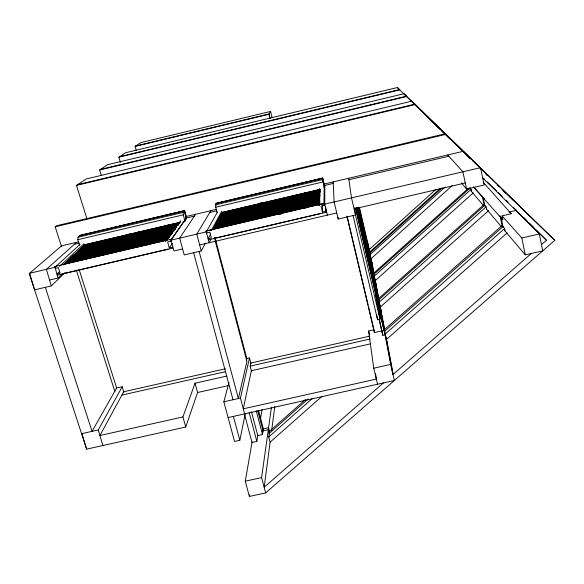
<?xml version="1.0" encoding="UTF-8"?>
<svg xmlns="http://www.w3.org/2000/svg" width="584" height="584" viewBox="0 0 584 584"><rect width="100%" height="100%" fill="white"/><g stroke="black" fill="none" stroke-linecap="round" stroke-linejoin="round"><path stroke-width="0.88" d="M327.398 215.131L324.755 204.144L324.85 185.398M325.733 206.867L325.733 211.291L322.441 212.058L321.017 206.145L324.31 205.378L324.448 186.508M324.215 185.668L324.587 185.449M324.054 204.298L324.215 185.537M319.718 188.274L319.112 205.386L318.922 204.582L323.857 203.495L206.072 231.096L209.152 242.747L210.831 239.535M322.441 212.058L322.565 204.831M215.971 203.371L322.813 178.047L215.971 203.371L216.401 204.999M324.434 188.369L322.492 178.485L216.401 203.509L215.62 204.816L215.744 207.211L217.197 212.751M319.601 204.692A20.878 0.92 76.8 0 0 319.587 204.254L319.587 204.093A20.776 0.912 76.8 0 0 319.616 203.327L319.623 203.166A20.674 0.905 76.8 0 0 319.645 202.407L319.652 202.254A20.571 0.898 76.8 0 0 319.674 201.495L214.919 226.066A20.447 2.927 76.5 0 1 214.459 226.913L214.372 227.088A20.549 2.956 76.5 0 1 213.905 227.95L213.81 228.125A20.652 2.986 76.5 0 1 213.35 228.994L213.255 229.176A20.754 3.015 76.5 0 1 213.007 229.804M319.682 201.341A20.469 0.883 76.8 0 0 319.703 200.597L319.711 200.443A20.367 0.876 76.8 0 0 319.74 200.348M319.74 199.801A20.367 0.876 76.8 0 0 319.733 199.706L216 224.044A20.243 2.869 76.4 0 1 215.554 224.876L215.467 225.052A20.345 2.898 76.4 0 1 215.014 225.891M319.703 204.743L319.711 204.59A20.586 0.898 76.9 0 1 319.689 204.144M79.409 245.156L77.825 239.696L78.088 237.221L79.825 235.695L184.245 211.072L186.391 219.109M305.512 399.463L269.523 431.313L268.749 436.985L270.107 442.139L264.172 487.253L383.433 382.907M271.677 430.226L274.816 406.376M252.106 441.891L245.265 481.187L249.383 496.458L265.676 492.903L261.603 477.602L271.465 407.136M257.34 435.664L262.515 434.518L263.377 428.868L258.508 410.377M249.383 496.458L249.667 494.684M244.572 414.531L252.011 442.453L256.821 441.387L257.77 435.569L251.492 411.866M260.442 419.202L262.048 409.391M229.008 382.432L223.847 401.807L234.549 441.467L239.834 440.292L245.28 413.618M251.456 371.154L250.134 366.124L250.813 363.029L369.833 336.128M244.638 413.881L240.433 398.084L249.477 357.941L246.857 358.532L246.287 360.824M49.56 280.013L58.071 278.028L54.786 266.465L54.918 267.341L29.2 273.363L86.622 449.147L185.727 427.028L197.582 392.514L195.027 383.228L226.833 376.052M185.727 427.028L182.916 416.947L195.027 383.228M213.474 229.483L213.379 229.658A20.564 2.978 76.8 0 0 213.24 229.789M214.036 228.432L213.941 228.614A20.462 2.949 76.8 0 0 213.569 229.176M221.723 214.051L221.811 213.897A18.958 2.526 76.7 0 1 222.205 213.153M210.649 234.06L208.108 238.798L211.357 238.038L209.809 232.198L206.561 232.958L206.773 232.585M216.095 223.869A20.148 2.84 76.4 0 0 216.54 223.044L319.769 198.677M216.627 222.876A20.053 2.81 76.4 0 0 217.066 222.059L217.153 221.898A19.951 2.789 76.4 0 0 217.591 221.088L217.679 220.92A19.856 2.759 76.4 0 0 218.109 220.117L218.197 219.956A19.761 2.73 76.4 0 0 218.62 219.161L218.708 219A19.666 2.708 76.4 0 0 219.131 218.212L219.219 218.051A19.579 2.679 76.4 0 0 219.635 217.27L219.723 217.109A19.484 2.657 76.4 0 0 220.139 216.343L220.219 216.182A19.396 2.628 76.4 0 0 220.628 215.416L220.716 215.262A19.301 2.606 76.4 0 0 221.117 214.503L221.205 214.35A19.214 2.584 76.4 0 0 221.606 213.598L221.686 213.445A19.126 2.555 76.4 0 0 222.088 212.7L222.168 212.547A19.038 2.533 76.4 0 0 222.46 212.16M195.611 214.292L179.69 238.119L184.223 254.938L201.254 250.967L205.488 243.097M206.072 231.096L210.992 229.877L211.204 230.673L221.811 211.109M102.886 445.519L98.273 429.948L122.217 386.739L116.194 388.104M206.729 231.096L217.445 212.043M210.846 210.7L196.772 234.118L201.254 250.967M269.72 117.822L268.844 114.289L270.56 111.442L140.78 142.62L135.087 146.409L136.393 150.781M171.178 240.907L167.674 242.053L169.258 247.871L172.316 243.404M184.456 221.883L185.478 220.423M170.623 240.236L186.245 218M182.609 248.945L173.966 250.959L171.032 240.148L186.61 217.912L184.661 210.612L79.395 235.564L184.661 210.612M170.404 239.44L170.908 241.294M166.36 240.55L180.675 220.701M184.967 221.161L183.274 214.846L183.237 212.43L184.245 211.072M78.409 241.871L61.641 245.82L29.594 273.276L34.58 289.825L51.312 285.926L64.846 272.794M58.071 278.028L62.641 273.611M59.546 271.655L56.925 274.144L60.115 273.392L58.415 267.64L55.225 268.392L55.692 267.961M65.7 263.187L65.474 263.391A20.287 5.774 76.6 0 0 64.408 264.399L64.182 264.61A20.389 5.833 76.6 0 0 63.795 264.837M66.977 261.99L66.758 262.194A20.184 5.716 76.6 0 0 65.773 263.07M76.774 252.814L76.57 252.996A19.425 5.292 76.5 0 0 76.307 253.142M77.949 251.711L77.745 251.901A19.338 5.241 76.5 0 0 77.57 251.989M80.066 249.726L80.256 249.543A19.068 5.095 76.4 0 1 80.329 249.441M84.57 245.506L84.76 245.331A18.724 4.913 76.4 0 1 84.957 245.032M63.444 264.837A20.571 5.913 75.9 0 0 64.043 264.129L64.262 263.917A20.469 5.855 75.9 0 0 65.335 262.917L65.554 262.712A20.374 5.796 75.9 0 0 66.62 261.72L66.839 261.515A20.272 5.738 75.9 0 0 67.89 260.53L68.102 260.333A20.17 5.679 75.9 0 0 69.146 259.354L69.357 259.157A20.075 5.628 75.9 0 0 70.387 258.194L70.598 257.997A19.98 5.57 75.9 0 0 71.62 257.04L71.832 256.843A19.885 5.519 75.9 0 0 72.847 255.901L73.051 255.704A19.79 5.46 75.9 0 0 74.051 254.77L74.263 254.58A19.695 5.409 75.9 0 0 75.248 253.646L75.453 253.456A19.601 5.358 75.9 0 0 76.438 252.536L175.266 229.183M76.643 252.354A19.506 5.307 75.9 0 0 77.614 251.441L77.811 251.259A19.418 5.256 75.9 0 0 78.774 250.353L78.979 250.171A19.33 5.212 75.9 0 0 79.928 249.273L80.125 249.091A19.236 5.161 75.9 0 0 81.074 248.207L81.271 248.025A19.148 5.11 75.8 0 0 82.205 247.149L82.402 246.966A19.06 5.066 75.8 0 0 83.329 246.098L83.519 245.922A18.973 5.015 75.8 0 0 84.439 245.061L84.629 244.886A18.885 4.971 75.8 0 0 84.957 244.703M60.459 265.523L83.928 243.762M55.575 266.735L80.059 244.338M436.117 189.216L369.285 249.536L369.76 252.04M440.343 188.355L369.599 252.164L370.066 254.617L445.081 186.989M369.767 253.033L442.132 187.771M452.242 185.559L371.022 258.705L373.811 273.4M468.025 188.596L373.599 273.327L374.147 276.247L471.062 189.355L469.974 188.084L373.796 274.363M76.635 242.287L46.384 269.341L51.312 285.926M473.244 192.873L375.191 280.692L378.688 299.147M378.636 299.986L484.771 205.364M379.067 302.271L486.1 206.911L484.048 204.517L378.396 298.731L381.345 311.995M488.771 210.532L380.206 307.14L384.513 329.858M269.253 433.321L308.148 398.916M384.557 331.332L502.963 226.599M268.749 436.985L312.214 398.573M385.09 334.157L504.605 228.519L502.058 225.548L384.265 329.785L387.433 344.151M270.107 442.146L321.886 396.448M507.197 232.87L386.352 339.545L392.988 374.548L531.374 253.463M541.47 244.63L546.471 240.258L536.294 230.089M265.676 492.903L554.8 240.316L463.389 151.263L323.441 184.201M55.195 226.796L56.56 225.752L445.453 133.736L446.074 134.327L55.195 226.796L61.568 246.784M76.489 185.398L86.133 178.981L411.756 101.178L415.29 104.529L76.489 185.398L86.812 218.467M99.652 169.988L107.617 164.688L403.902 93.739L406.807 96.491L99.652 169.988L101.251 175.2M118.873 157.198L125.56 152.745L397.361 87.542L399.799 89.848L118.873 157.198L120.45 162.41M135.751 145.971L269.049 113.96L270.137 118.384M135.087 146.409L268.844 114.289M119.662 156.673L399.514 89.578M100.587 169.367L406.471 96.17M77.621 184.639L414.874 104.135L470.821 158.87M78.088 237.221L183.237 212.43M215.62 204.816L322.47 179.624M77.825 239.696L183.274 214.846M215.744 207.211L322.901 181.967M185.843 216.584L216.16 209.452M74.343 244.338L79.475 243.134M185.581 218.168L194.406 216.087M209.78 212.474L216.832 210.817M323.558 185.705L333.26 183.42M348.882 179.748L448.855 156.227M186.135 218.153L186.5 218.073L184.551 210.766M259.8 203.057L262.464 202.429M128.013 234.454L129.772 234.038M137.693 232.177L139.452 231.76M167.615 225.132L169.382 224.723M304.249 193.012L306.023 192.596M84.059 244.893L180.536 222.205M221.825 212.503L320.01 189.413M86.395 244.47L179.208 222.643M222.168 212.547L320.068 189.523M84.439 245.061L179.974 222.592M222.088 212.7L320.068 189.661M153.694 229.118L155.461 228.702M163.418 226.833L165.184 226.417M173.141 224.548L174.908 224.132M290.197 197.034L292.839 196.406M299.899 194.749L301.658 194.333M305.184 193.508L307.834 192.881M309.6 192.464L311.36 192.056M113.756 238.644L115.53 238.228M153.563 229.286L155.329 228.87M250.448 206.51L252.215 206.094M314.878 191.362L318.411 190.53M83.519 245.922L179.412 223.373M221.686 213.445L320.047 190.318M83.329 246.105L179.31 223.533M221.606 213.598L320.039 190.45M139.583 233.22L141.357 232.797M149.351 230.921L151.125 230.505M159.118 228.621L160.892 228.205M164.44 227.373L167.104 226.745M168.885 226.329L170.659 225.913M286.488 198.691L289.146 198.064M293.577 197.027L298.891 195.771M305.979 194.107L308.637 193.479M315.725 191.815L317.499 191.399M109.872 240.338L111.632 239.922M149.497 231.023L151.256 230.607M174.149 225.227L177.667 224.395M256.303 205.918L258.077 205.502M82.402 246.966L178.74 224.322M221.205 214.35L320.017 191.114M82.205 247.149L178.624 224.482M221.124 214.503L320.01 191.253M135.561 234.951L137.328 234.534M145.277 232.666L147.051 232.249M155.001 230.381L156.767 229.965M160.308 229.132L162.958 228.512M164.725 228.096L168.258 227.264M172.681 226.227L177.981 224.979M281.313 200.699L283.955 200.078M291.898 198.217L293.664 197.801M301.599 195.932L303.366 195.516M306.892 194.691L314.834 192.822M125.677 237.411L127.443 236.994M135.408 235.126L137.174 234.71M170.791 226.804L173.441 226.183M309.527 194.202L313.06 193.377M317.477 192.34L320.127 191.713M81.271 248.025L178.054 225.278M220.716 215.262L319.988 191.924M81.074 248.207L177.945 225.439M220.628 215.416L319.988 192.063M146.212 233.242L148.876 232.614M150.657 232.198L154.205 231.366M158.644 230.322L163.973 229.067M168.411 228.023L173.74 226.774M285.532 200.509L287.306 200.093M295.285 198.217L297.059 197.801M305.038 195.932L306.804 195.509M310.352 194.676L313.009 194.056M314.783 193.64L318.331 192.8M169.265 227.964L171.908 227.344M275.743 202.947L277.517 202.531M285.503 200.655L287.277 200.239M295.263 198.363L297.037 197.947M80.125 249.091L176.485 226.446M220.219 216.182L319.966 192.742M79.935 249.273L176.368 226.614M220.139 216.343L319.959 192.881M144.788 234.381L147.438 233.761M154.512 232.096L156.278 231.68M164.235 229.811L166.002 229.395M169.542 228.563L172.192 227.942M173.959 227.526L175.726 227.11M271.531 204.612L273.297 204.196M286.54 201.086L294.482 199.217M298.891 198.18L304.191 196.939M308.6 195.903L310.367 195.487M134.911 236.841L136.678 236.425M144.642 234.556L146.416 234.14M169.411 228.731L172.952 227.899M289.153 200.611L290.92 200.195M298.869 198.326L300.636 197.91M309.469 195.837L312.119 195.217M78.979 250.171L176.675 227.213M219.723 217.109L319.937 193.567M78.782 250.353L175.682 227.585M219.635 217.27L319.93 193.706M145.715 234.972L153.709 233.096M158.147 232.052L160.812 231.425M167.915 229.76L169.688 229.344M281.919 202.991L283.693 202.575M289.898 201.115L297.877 199.239M302.315 198.195L307.637 196.947M312.068 195.903L313.842 195.487M138.81 236.739L141.452 236.118M158.184 232.184L159.95 231.768M168.754 229.702L171.397 229.081M282.773 202.933L284.547 202.509M292.533 200.633L294.307 200.217M302.293 198.341L304.067 197.925M312.944 195.837L315.608 195.217M77.811 251.259L175.09 228.402M219.219 218.051L319.908 194.399M77.614 251.441L175.85 228.366M219.131 218.212L319.908 194.538M142.496 236.549L146.92 235.513M151.336 234.469L155.76 233.432M161.067 232.184L164.6 231.359M169.024 230.315L174.331 229.074M267.034 207.313L269.684 206.692M276.743 205.028L280.276 204.196M293.526 201.086L298.826 199.845M305.892 198.18L308.542 197.56M315.608 195.903L317.375 195.487M161.819 232.155L163.586 231.738M168.9 230.49L175.09 229.03M296.154 200.611L297.92 200.195M305.877 198.326L307.644 197.91M218.708 219L319.879 195.238M76.438 252.543L175.149 229.359M218.62 219.161L319.879 195.377M126.086 241.228L129.604 240.404M144.577 236.885L148.095 236.06M155.14 234.403L157.782 233.782M164.827 232.133L166.586 231.717M286.277 203.626L288.051 203.21M289.825 202.794L292.489 202.166M296.92 201.122L302.249 199.874M309.345 198.21L311.119 197.786M316.448 196.538L319.995 195.706M135.612 239.133L137.379 238.717M145.306 236.856L147.073 236.447M249.828 212.328L251.602 211.912M75.453 253.456L174.55 230.191M218.197 219.956L319.857 196.085M75.248 253.653L173.543 230.571M218.109 220.117L319.849 196.231M146.365 237.301L151.672 236.053M156.096 235.016L161.403 233.768M165.827 232.731L170.251 231.695M289.912 203.612L293.453 202.779M300.519 201.122L303.176 200.494M310.243 198.837L312.009 198.421M156.84 234.987L159.498 234.359M290.774 203.553L292.54 203.137M311.119 198.779L313.769 198.151M74.263 254.58L173.828 231.198M217.679 220.92L319.828 196.939M74.051 254.77L173.703 231.373M217.591 221.088L319.82 197.085M120.209 244.287L123.735 243.455M130.787 241.805L134.305 240.973M149.285 237.462L152.811 236.629M159.863 234.98L162.505 234.359M169.55 232.702L171.316 232.286M272.867 208.466L275.531 207.838M282.634 206.167L286.189 205.334M291.518 204.086L296.847 202.831M301.286 201.794L304.841 200.954M311.06 199.494L314.608 198.662M130.626 241.988L133.269 241.367M282.043 206.459L283.802 206.042M291.737 204.181L293.497 203.765M302.308 201.699L304.957 201.078M73.051 255.704L172.214 232.432M217.153 221.898L319.798 197.801M72.847 255.901L172.974 232.395M217.066 222.059L319.791 197.947M140.467 240.382L143.124 239.754M151.095 237.885L153.745 237.265M160.834 235.6L162.6 235.184M273.903 209.079L277.444 208.247M286.291 206.167L288.058 205.758M292.482 204.714L296.022 203.889M302.22 202.429L305.753 201.604M312.834 199.94L315.491 199.319M131.458 242.637L133.225 242.229M141.204 240.352L142.978 239.936M150.949 238.068L152.723 237.651M263.238 211.729L265.005 211.313M283.605 206.948L286.255 206.327M71.832 256.843L172.368 233.25M71.62 257.04L172.236 233.432M216.54 223.052L319.762 198.823M123.115 245.309L126.64 244.484M141.627 240.966L145.16 240.141M152.212 238.484L154.855 237.863M161.914 236.206L163.673 235.79M293.438 205.356L296.964 204.531M302.257 203.29L305.782 202.466M311.068 201.224L317.236 199.772M132.656 243.221L134.415 242.805M254.595 214.62L256.361 214.211M302.235 203.444L304.885 202.823M311.936 201.166L315.469 200.341M70.598 257.997L171.616 234.293M70.387 258.194L170.601 234.68M216 224.044L319.733 199.706M123.903 245.995L125.669 245.579M133.648 243.703L135.415 243.294M150.482 239.754L154.913 238.717M160.228 237.469L163.768 236.637M273.794 210.846L277.342 210.014M292.394 206.481L295.942 205.648M302.14 204.196L305.68 203.363M312.768 201.699L315.426 201.078M113.975 248.47L115.749 248.054M151.22 239.732L152.993 239.316M161.863 237.235L164.52 236.615M283.503 208.714L286.16 208.094M293.256 206.429L295.029 206.013M69.357 259.157L170.871 235.345M215.554 224.876L319.711 200.443M69.146 259.354L170.74 235.527M215.467 225.052L319.703 200.597M123.333 247.003L126.867 246.171M141.875 242.652L145.401 241.827M151.577 240.374L155.11 239.549M160.41 238.308L164.819 237.272M272.166 212.109L275.699 211.277M282.758 209.619L286.291 208.795M302.176 205.072L304.826 204.451M311.002 202.998L314.528 202.173M112.566 249.675L114.333 249.266M132.882 244.915L135.532 244.287M160.272 238.491L162.921 237.871M272.122 212.269L273.889 211.853M68.102 260.333L169.221 236.615M67.89 260.53L169.973 236.593M214.919 226.066L319.674 201.495M121.457 248.324L125.005 247.492M132.101 245.827L134.758 245.207M141.854 243.543L143.627 243.126M151.614 241.25L154.271 240.63M157.819 239.798L164.031 238.345M271.012 213.269L274.56 212.437M280.773 210.977L284.32 210.152M291.416 208.488L293.19 208.072M307.381 204.743L313.586 203.283M317.134 202.451L319.798 201.83M159.454 239.564L162.118 238.944M270.969 213.43L272.743 213.014M308.25 204.692L311.805 203.86M318.017 202.4L319.791 201.984M66.839 261.515L169.345 237.476M214.459 226.913L319.652 202.254M66.62 261.72L169.214 237.666M214.372 227.088L319.645 202.407M120.873 249.353L124.414 248.528M148.27 242.929L152.687 241.893M157.987 240.652L162.403 239.615M287.948 210.196L291.482 209.371M297.672 207.919L302.089 206.882M307.396 205.641L310.046 205.02M316.236 203.568L319.769 202.743M65.554 262.712L167.681 238.768M213.912 227.95L319.623 203.166M65.335 262.917L167.557 238.951M213.81 228.125L319.616 203.327M136.729 246.536L140.284 245.703M145.613 244.455L151.825 243.002M155.38 242.17L158.928 241.338M276.217 213.861L279.765 213.029M296.643 209.072L298.417 208.656M302.862 207.612L310.856 205.743M312.63 205.327L318.849 203.867M146.54 244.397L148.307 243.981M286.233 211.671L287.992 211.255M313.564 205.261L317.09 204.436M64.262 263.917L166.907 239.863M213.35 228.994L319.587 204.093M64.043 264.129L167.652 239.841M213.255 229.176L319.587 204.254M54.684 266.559L170.462 239.36M147.57 244.908L150.227 244.287M304.658 208.116L307.315 207.488M278.962 214.54L281.612 213.919M171.032 240.148L206.283 231.892L206.116 231.016M324.755 204.144L480.537 167.666L484.158 185.004L466.565 189.107L461.382 182.872M169.258 247.871L172.492 247.112L172.776 248.171L57.232 275.188M62.247 273.845L168.068 249.105M213.357 238.528L320.178 213.554M208.386 239.856L325.989 212.364L325.981 209.7M199.655 244.959L336.742 212.948M354.094 208.897L465.258 182.938M333.194 181.909L334.121 201.954L338.194 219.036L355.525 214.992L354.43 207.787M509.014 212.072L515.928 210.466L539.339 233.958L542.719 250.872L525.279 254.858L504.671 230.563M483.187 182.274L511.263 213.729L501.992 215.876L502.809 219.847L473.602 187.062M502.16 216.058L521.841 237.973L539.339 233.958M353.05 215.569L377.563 319.755L379.994 319.2L375.293 293.256L385.031 334.807L382.827 335.304L379.089 319.397M377.556 384.221L373.738 368.205L368.606 330.975L373.921 329.77L368.533 306.709M346.867 216.058L374.424 332.573L382.418 330.763M225.38 368.781L123.669 391.769L99.922 435.518L182.916 416.947M121.866 395.091L225.446 371.694M250.134 366.124L370.227 338.997M370.453 343.866L251.346 370.738L243.287 408.815L376.33 379.082L375.585 373.775M197.582 392.514L228.446 385.571M98.273 429.948L81.957 433.605L86.622 449.147M223.847 401.807L240.433 398.084M373.738 368.205L390.608 364.423L383.673 327.566M228.103 417.575L394.375 380.469L390.608 364.423M263.377 428.868L268.582 427.714L269.713 432.021M262.274 431.043L268.304 429.707L269.443 434.029M245.265 481.187L261.603 477.602M427.853 117.289L437 126.034M437.467 126.48L448.512 137.043M449.081 137.583L453.615 141.919M454.907 143.16L462.681 150.584M485.859 173.908L487.144 175.142L485.873 173.828M504.014 191.391L506.613 193.895L502.255 189.603M507.905 195.144L513.891 200.903M520.322 207.101L524.176 210.817M526.753 213.299L554.8 240.316M483.457 178.149L484.749 179.412M487.341 181.945L496.407 190.8M498.349 192.698L502.233 196.494M506.116 200.29L508.058 202.188M513.241 207.247L516.475 210.408M482.683 177.945L546.471 240.258M445.453 133.736L529.067 215.518M472.427 160.425L474.996 162.936M475.376 163.323L477.982 165.871M478.267 166.133L487.341 175.017M497.575 185.04L499.451 186.873M411.756 101.178L439.044 127.874M440.343 129.144L444.241 132.962M403.902 93.739L450.863 139.591M455.535 144.16L460.418 148.942M461.345 149.84L467.587 155.957M467.799 156.154L470.383 158.68M480.019 168.104L481.311 169.375M397.361 87.542L418.385 108.04M419.341 109.04L440.482 129.655M442.059 131.261L447.665 136.678M447.906 136.977L450.505 139.525M467.178 155.767L469.755 158.271M523.578 217.372L526.753 220.555M529.301 223.095L533.747 227.541M509.555 211.941L511.263 213.729M447.709 154.957L462.893 171.798L466.565 189.107M473.639 186.953L484.464 199.1L482.435 196.808M500.291 216.993L502.809 219.847M471.011 190.888L483.355 205.444M486.414 209.05L501.437 226.753M45.333 287.321L92.053 431.342L116.647 388.002L79.183 269.72M76.336 270.122L114.778 391.295M122.217 386.739L123.888 392.528M233.41 416.385L239.834 440.292M199.122 251.463L238.36 398.551L246.915 361.408L214.394 237.783M193.647 252.741L233.023 399.748M249.178 412.581L256.821 441.387M215.094 237.871L246.82 358.539M210.992 229.877L211.204 230.673M257.792 410.829L263.07 430.868M256.259 410.8L262.515 434.518M249.477 357.941L251.011 363.803M270.56 111.442L272.086 117.632M318.922 204.582L319.112 205.386M323.857 203.422L324.31 205.378M325.733 211.291L325.989 212.364M322.813 178.047L324.587 185.581M322.492 178.485L324.448 186.639M347.363 217.16L368.11 304.936M368.606 330.975L369.409 334.369M355.583 207.758L384.936 332.975M385.922 336.866L386.864 341.18M355.605 208.43L384.199 330.361M379.994 319.2L351.51 197.881L348.67 178.266M379.323 319.368L382.827 335.304M359.459 207.495L369.789 251.697M359.036 207.444L371.971 262.778M358.123 207.189L373.665 273.626M374.658 277.867L375.651 282.116L375.322 280.356M358.043 207.415L376.227 285.131M356.992 207.313L379.023 301.41M379.432 303.14L380.461 307.542M356.955 207.415L379.673 304.41M380.075 306.125L384.579 328.974M356.955 207.853L378.257 298.833M469.857 187.544L470.229 189.311M471.062 189.355L471.507 191.479M486.1 206.911L486.589 209.254M483.121 197.48L484.902 205.984M482.406 196.669L484.18 205.137M504.605 228.519L505.138 231.118M501.101 217.62L503.123 227.402M500.028 215.73L502.225 226.344M521.841 237.973L525.279 254.858M371.826 262.019L373.994 273.378M375.855 283.182L378.775 298.519M387.053 341.998L392.674 371.519M392.857 372.468L393.193 374.242M367.716 242.82L368.935 249.31M369.095 250.171L372.877 270.224M373.067 271.253L377.6 295.336M377.833 296.577L383.381 326.033M376.629 314.374L377.563 319.755M373.986 329.756L374.424 332.573M338.085 217.284L338.194 219.036M84.57 245.506A18.805 4.957 76.4 0 0 83.651 246.368L83.461 246.55A18.892 5 76.4 0 0 82.526 247.419L82.337 247.601A18.98 5.052 76.4 0 0 81.402 248.477M67.05 261.873A20.09 5.665 76.6 0 1 68.029 261.004M68.24 260.807A19.995 5.606 76.6 0 1 68.642 260.281M68.73 260.194A19.995 5.606 76.6 0 1 69.189 259.873M69.496 259.632A19.892 5.555 76.5 0 1 69.81 259.201M69.978 259.026A19.892 5.555 76.5 0 1 70.335 258.756M76.92 252.595A19.338 5.241 76.5 0 1 77.395 252.098M80.621 249.069A19.068 5.095 76.4 0 1 80.862 248.85M75.657 253.806A19.425 5.292 76.5 0 0 75.591 253.923L75.387 254.113A19.52 5.344 76.5 0 0 74.394 255.04L74.19 255.23A19.608 5.395 76.5 0 0 73.19 256.172L72.978 256.361A19.703 5.446 76.5 0 0 72.044 257.201M75.737 253.704A19.425 5.292 76.5 0 1 76.219 253.201M70.737 258.464A19.798 5.497 76.5 0 1 70.971 258.135M71.219 257.865A19.798 5.497 76.5 0 1 71.569 257.602M79.395 250.222A19.155 5.146 76.5 0 1 79.716 249.923M78.161 251.405A19.243 5.19 76.5 0 1 78.563 251.011M221.643 214.116A19.046 2.548 76.7 0 0 221.321 214.802L221.241 214.963A19.133 2.577 76.7 0 0 220.832 215.722L220.752 215.876A19.221 2.599 76.7 0 0 220.343 216.642L220.256 216.803A19.308 2.621 76.7 0 0 219.839 217.577L219.759 217.73A19.403 2.65 76.7 0 0 219.453 218.153M218.146 220.657A19.681 2.723 76.7 0 0 217.803 221.387L217.715 221.555A19.776 2.752 76.7 0 0 217.628 221.628M217.54 221.723A19.776 2.752 76.7 0 0 217.277 222.365L217.19 222.533A19.871 2.774 76.7 0 0 216.752 223.351L216.664 223.526A19.966 2.803 76.7 0 0 216.219 224.351L216.131 224.519A20.06 2.832 76.8 0 0 215.678 225.358L215.591 225.526A20.163 2.862 76.8 0 0 215.408 225.701M214.62 227.293A20.258 2.891 76.8 0 0 214.591 227.395L214.496 227.577A20.36 2.92 76.8 0 0 214.16 228.037M214.788 226.847A20.258 2.891 76.8 0 1 215.043 226.548L215.138 226.373A20.163 2.862 76.8 0 1 215.197 226.169M319.689 204.079A20.586 0.898 76.9 0 1 319.733 203.816M218.883 219.27A19.491 2.672 76.7 0 1 219.256 218.679M218.321 220.423A19.586 2.701 76.7 0 1 218.701 219.657M319.74 203.663A20.484 0.891 76.9 0 1 319.725 203.042M165.615 240.491L165.827 241.287L165.615 240.491M59.575 265.34L59.802 266.129L59.575 265.34"/></g></svg>
